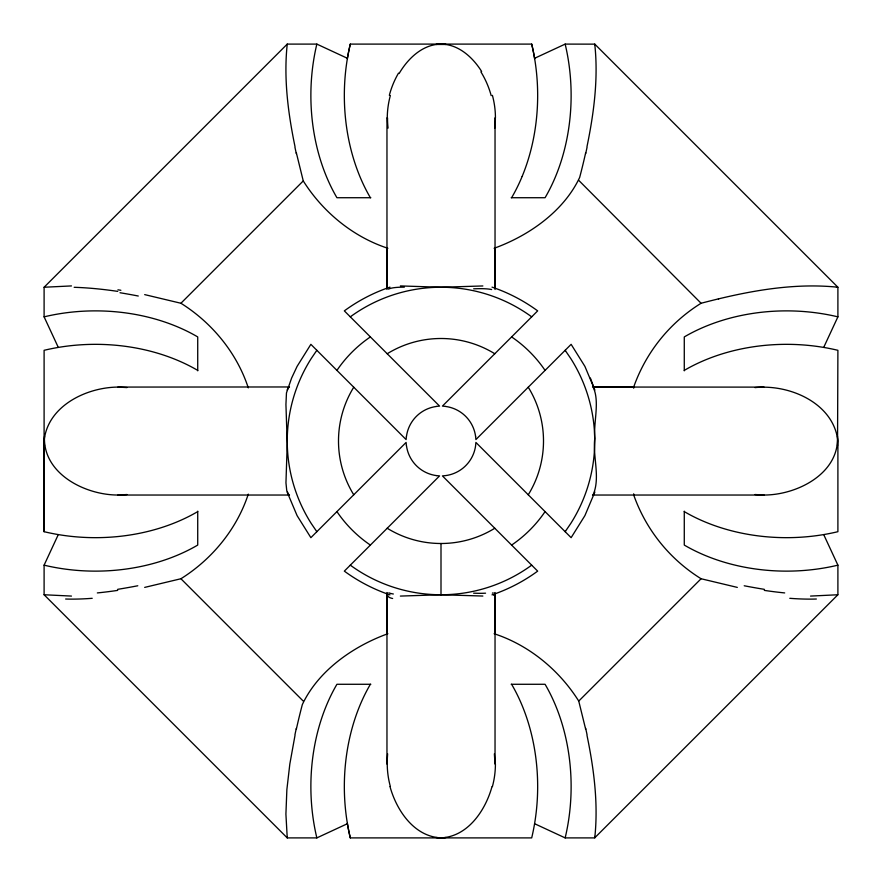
<?xml version="1.0" encoding="UTF-8"?>
<svg xmlns="http://www.w3.org/2000/svg" width="882" height="882" viewBox="0 0 882 882"><rect width="100%" height="100%" fill="white"/><g stroke="black" fill="none" stroke-linecap="round" stroke-linejoin="round"><path stroke-width="1.32" d="M346.824 823.975L316.836 837.9L287.245 837.9L44.1 594.755L44.1 565.164L58.025 535.176M197.722 511.615A160.37 113.392 0 0 1 46.118 532.166L44.1 531.692L44.1 441C47.407 406.161 86.138 387.352 117.934 387.077L289.483 386.966M386.966 593.531L386.966 764.066L387.628 753.823M386.966 288.469L386.966 117.934M495.034 593.531L495.034 764.066L494.372 753.823M495.034 288.469L495.034 117.934M633.717 495.034L633.717 494.129L633.717 495.034A162.101 162.101 0 0 0 701.08 578.746L737.319 587.401M289.483 495.034L117.934 495.034C84.926 495.056 42.468 473.557 44.497 436.05M406.404 436.215L406.106 439.578L310.872 344.333L297.091 366.383L291.611 378.08L286.463 392.92L285.933 404.485L287.234 443.514L285.955 482.84L286.76 490.668L288.844 494.736M535.176 823.975L565.164 837.9L594.755 837.9C598.448 803.59 593.928 768.972 586.993 735.368M594.854 837.04L594.92 836.423M837.536 445.972L837.9 350.308L835.882 349.834A160.37 113.392 0 0 0 684.278 370.385M346.824 58.025L316.847 44.1L287.245 44.1C283.552 78.41 288.072 113.028 295.007 146.632M594.766 837.79L837.9 594.755L837.9 565.164L823.975 535.176M295.007 735.368L289.825 764.066L286.87 789.622L285.911 814.119L287.245 837.9L287.113 836.676M586.993 146.632C593.906 113.039 598.481 78.432 594.755 44.144L565.164 44.1L535.176 58.025M296.33 729.271C298.16 721.013 300.167 712.799 302.317 704.608C318.27 670.574 353.34 646.197 387.871 633.717M585.67 152.729C583.84 160.987 581.833 169.212 579.683 177.392C563.73 211.426 528.66 235.803 494.129 248.283M316.847 44.1L316.373 46.118A160.37 113.392 90 0 0 336.924 197.722L370.837 197.722M565.164 837.9L565.627 835.882A160.37 113.392 90 0 0 545.076 684.278L511.163 684.278M303.254 701.102L180.92 578.746L144.681 587.401M578.857 180.479L701.08 303.254C745.058 291.766 790.801 282.67 836.456 287.08M492.024 786.546C485.475 810.349 467.967 836.588 441 837.9C414.033 836.588 396.525 810.349 389.987 786.546M593.167 494.736C600.565 477.482 592.627 456.854 594.766 438.497C593.443 422.335 599.848 401.784 593.343 387.573M287.135 389.987L288.844 387.264M594.865 492.024L584.909 515.617L571.128 537.667L475.894 442.422L475.596 445.785A34.872 34.872 0 0 1 445.785 475.574L442.422 475.894L537.667 571.128C523.776 581.304 508.341 589.363 492.024 594.865M823.975 346.824L837.9 316.836L837.9 287.245L594.755 44.1L594.832 44.717M399.127 73.504C407.881 58.598 422.401 44.497 440.669 44.1M336.924 370.385L338.732 367.805A125.773 125.773 0 0 1 370.385 336.924M545.076 511.615L543.268 514.206A125.773 125.773 0 0 1 511.615 545.076M565.527 531.196L565.164 531.692L570.72 523.544A153.755 153.755 0 0 0 570.72 358.456L565.164 350.308L565.527 350.804M316.836 350.308L311.28 358.456A153.755 153.755 0 0 0 311.28 523.544L316.836 531.692M58.025 346.824L44.1 316.836L44.1 287.256L287.245 44.1M144.681 294.61L180.92 303.254L303.254 180.92L296.33 152.729M585.67 729.271L578.746 701.08L701.08 578.746M180.92 578.746C212.011 559.265 236.905 529.057 248.283 494.129M389.976 287.135C373.659 292.637 358.224 300.685 344.333 310.872L439.578 406.106L436.215 406.415M837.812 594.766L810.536 596.078M446.226 837.503L441.287 837.9M44.1 287.245L71.464 285.922M436.017 44.464L445.983 44.464M126.997 494.526L117.934 495.034M755.003 387.606C789.511 383.979 833.655 403.118 837.9 441L837.9 531.692L835.882 532.166A160.37 113.392 0 0 1 684.278 511.615M482.873 596.045L441 594.755L400.373 596.078M400.373 285.922L441 287.245L482.873 285.955M592.517 495.034L764.066 495.034C797.074 495.056 839.532 473.557 837.492 436.061M71.464 596.078L44.1 594.755M593.531 387.11L634.467 387.044M347.354 58.719A160.37 113.392 -90 0 1 350.308 44.1L531.692 44.1A160.37 113.392 90 0 1 534.646 58.719M511.163 197.722L545.076 197.722A160.37 113.392 -90 0 0 565.627 46.118L565.164 44.1M387.871 248.283C352.954 236.872 322.79 211.956 303.254 180.92M592.517 386.966L633.717 386.966A162.101 162.101 0 0 1 701.08 303.254M593.531 387.044L764.066 387.121M494.129 633.717C529.046 645.128 559.21 670.044 578.746 701.08M370.837 684.278L336.924 684.278A160.37 113.392 -90 0 0 316.373 835.882L316.836 837.9M347.354 823.281A160.37 113.392 -90 0 0 350.308 837.9L531.692 837.9A160.37 113.392 90 0 0 511.615 684.278M117.934 387.077L126.997 387.573M764.066 495.034L755.003 494.526M440.713 837.9L435.774 837.503M441.331 44.1C458.75 44.431 472.862 57.44 481.627 71.464M445.785 406.415L442.422 406.106L537.667 310.872C523.776 300.696 508.341 292.637 492.024 287.135M436.215 475.596L439.578 475.894L344.333 571.128C358.224 581.315 373.659 589.363 389.987 594.865M836.456 287.08L837.867 287.245M117.934 289.825L120.878 290.277M180.92 303.254C212.011 322.735 236.905 352.943 248.283 387.871M544.856 370.065L543.268 367.805A125.773 125.773 0 0 0 511.615 336.924M336.924 511.615L338.732 514.206A125.773 125.773 0 0 0 370.385 545.076M594.865 390.087L584.909 366.383L571.128 344.333L475.894 439.578L475.596 436.215M287.135 492.024L297.091 515.628L310.872 537.667L406.106 442.422L406.404 445.785M590.389 378.08L593.972 387.76M44.497 446.027L44.1 441M684.278 370.837L684.278 336.924A160.37 113.392 0 0 1 837.9 316.847M684.278 511.163L684.278 545.076A160.37 113.392 0 0 0 837.9 565.164M495.034 247.533L495.034 289.483M495.034 592.517L495.034 633.717M441 543.499L441 594.755M386.966 247.533L386.966 289.483M386.966 592.517L386.966 633.717M197.722 370.837L197.722 336.924A160.37 113.392 0 0 0 44.1 316.847M197.722 511.163L197.722 545.076A160.37 113.392 0 0 1 44.1 565.164M44.1 531.692L44.1 350.308L46.118 349.834A160.37 113.392 0 0 1 197.722 370.385M718.731 298.811A49.105 0.661 -13.2 0 1 718.422 298.877M531.692 565.164A153.755 153.755 0 0 1 350.308 565.164M350.308 316.836A153.755 153.755 0 0 1 531.692 316.836M528.252 387.209A102.499 102.499 0 0 1 528.252 494.791M494.791 528.252A102.499 102.499 0 0 1 387.209 528.252M353.748 494.791A102.499 102.499 0 0 1 353.748 387.209M387.209 353.748A102.499 102.499 0 0 1 494.791 353.748M436.281 475.574A34.872 34.872 0 0 1 406.481 445.785M406.481 436.281A34.872 34.872 0 0 1 436.281 406.481M445.785 406.481A34.872 34.872 0 0 1 475.574 436.281M350.308 837.9A160.37 113.392 90 0 1 370.385 684.278M522.1 176.554A160.37 113.392 90 0 1 511.615 197.722M531.692 44.1A160.37 113.392 -90 0 1 522.155 176.4M370.385 197.722A160.37 113.392 90 0 1 350.308 44.1M296.341 153.7A66.426 6.053 80.3 0 1 294.985 147.459M119.996 292.736A75.356 8.313 9.3 0 1 138.276 296.021M74.165 287.3A85.808 16.923 8.5 0 1 117.714 291.38M388.521 289.131A85.808 12.37 11.5 0 1 404.32 287.168M473.634 288.833A85.962 11.014 -11 0 1 491.616 289.561M587.015 147.459A66.426 6.053 -80.3 0 1 585.659 153.7M764.297 589.33A76.039 8.478 9.2 0 1 744.21 585.769M784.682 592.924A85.455 16.482 8.5 0 1 764.308 590.389M816.357 599.021A86.006 21.433 9 0 1 789.787 598.305M585.659 728.3A66.426 6.053 80.3 0 1 587.015 734.541M493.159 592.825A85.455 12.337 11.2 0 1 492.377 593.123M387.264 593.685A85.455 12.602 -13.4 0 1 387.275 593.178M495.364 117.934A76.039 74.584 35 0 1 494.714 128.232M492.41 95.355A85.455 82.941 53.2 0 1 495.43 117.945M480.922 71.894A86.006 82.258 58.6 0 1 491.186 95.653M389.348 95.3A86.469 84.176 -55.9 0 1 398.499 73.14M387.264 117.923A85.455 82.202 -57.3 0 1 390.351 95.543M388.069 128.111A76.039 73.856 -52.6 0 1 387.54 117.923M137.79 585.769A76.039 8.478 -9.2 0 1 117.703 589.33M117.692 590.389A85.455 16.482 -8.5 0 1 97.329 592.924M92.213 598.305A86.006 21.433 -9 0 1 65.643 599.021M294.985 734.541A66.426 6.053 -80.3 0 1 296.341 728.3M495.408 764.055A85.466 82.93 -53.4 0 1 492.388 786.634M390.329 786.457A85.466 82.235 57.3 0 1 387.242 764.077M393.35 593.994A85.455 12.337 -11.2 0 1 388.841 592.825M392.633 598.492A86.006 13.076 -14.6 0 1 387.804 595.427M485.563 593.178A86.469 11.08 11 0 1 473.601 593.167M494.725 593.178A85.455 12.602 13.4 0 1 493.677 595.295M633.717 386.966L633.717 387.871L633.717 386.966"/></g></svg>
